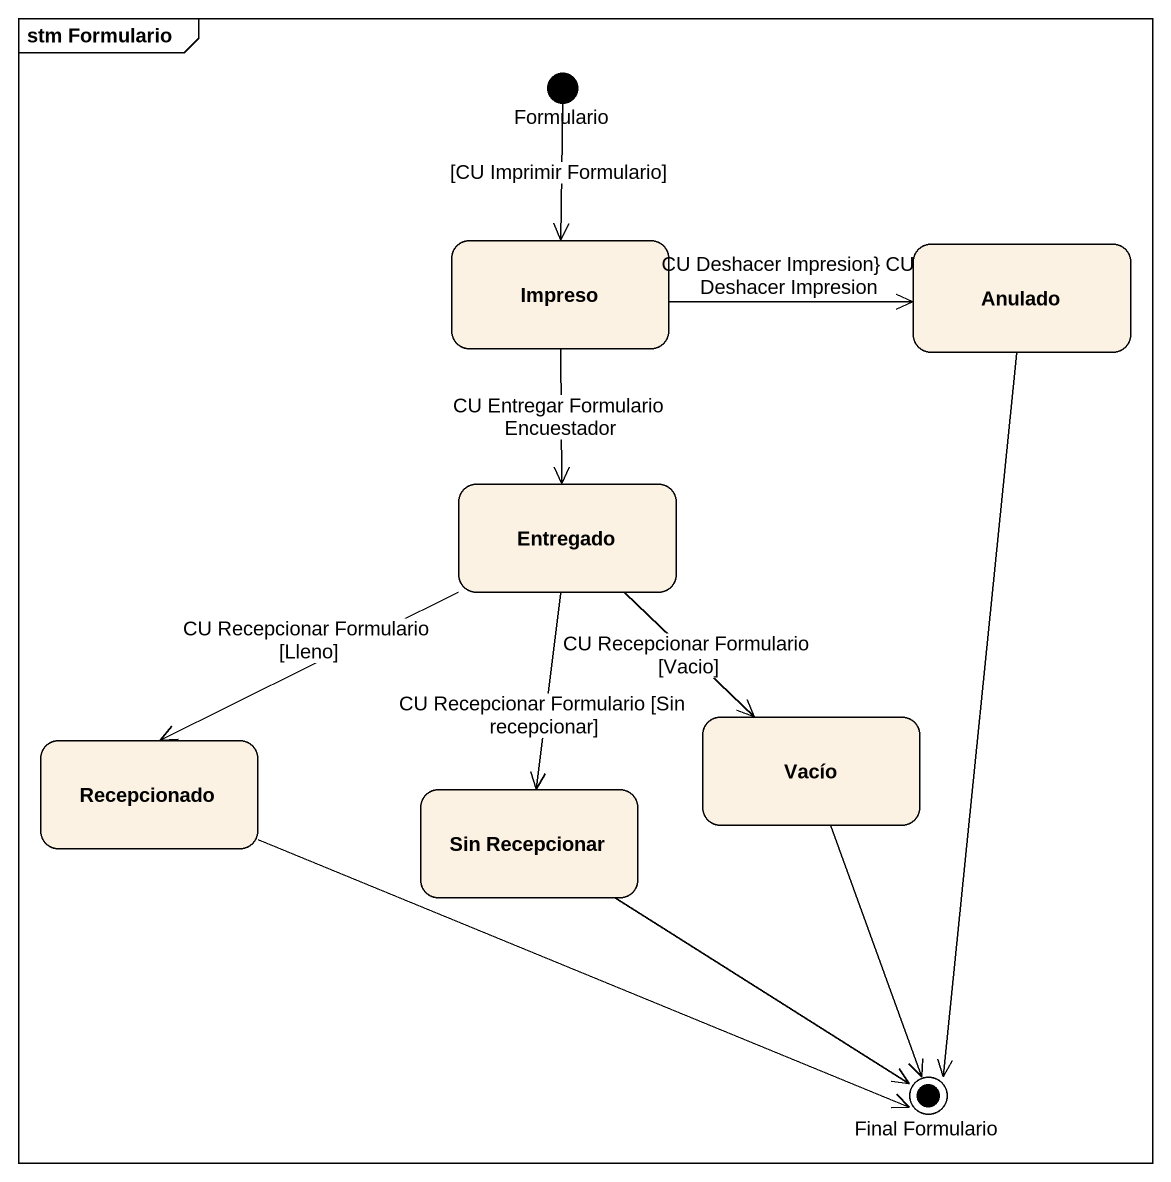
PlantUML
@startuml
mainframe stm Formulario
hide empty description
state Formulario <<start>>
state Impreso
state Anulado
state Entregado
state Recepcionado
state Vacío
state "Sin Recepcionar" as Sin_Recepcionar
state "Final Formulario" as Final_Formulario <<end>>
Formulario --> Impreso : [CU Imprimir Formulario]
Impreso -right-> Anulado : CU Deshacer Impresion} CU Deshacer Impresion
Impreso --> Entregado : CU Entregar Formulario Encuestador
Anulado --> Final_Formulario
Entregado --> Recepcionado : CU Recepcionar Formulario [Lleno]
Entregado --> Vacío : CU Recepcionar Formulario [Vacio]
Entregado --> Sin_Recepcionar : CU Recepcionar Formulario [Sin recepcionar]
Recepcionado -right-> Final_Formulario
Vacío --> Final_Formulario
Sin_Recepcionar --> Final_Formulario
@enduml
